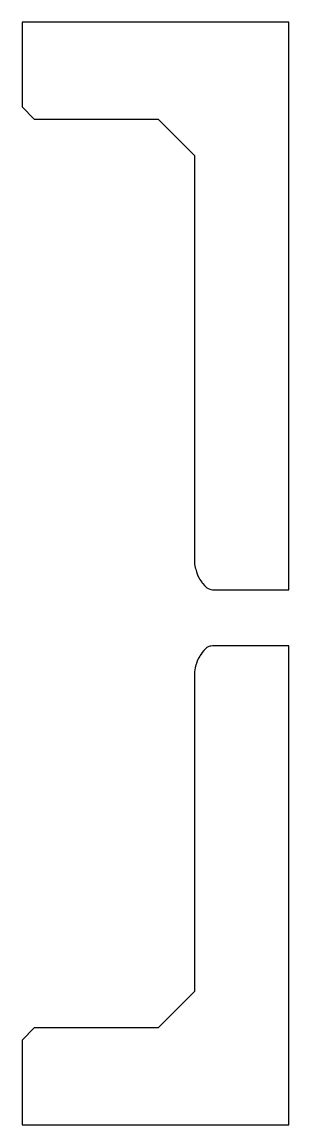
# Model space of a CAD drawing. Header units: metres. Extents: x 0 to 47.5, y 0 to 45.5.
# Drawn here: x 0 to 11, y 0 to 45.5 of the extents above.
import ezdxf

# ---------------------------------------------------------------- set-up
doc = ezdxf.new("R2010")
doc.units = ezdxf.units.M

msp = doc.modelspace()

# ---------------------------------------------------------------- linework, layer by layer
for p, q in [((11, 45.5), (0, 45.5)), ((0, 45.5), (0, 42)), ((11, 22.0813), (11, 45.5)), ((0, 42), (0.5, 41.5)), ((0.5, 41.5), (5.60409, 41.5)), ((5.60409, 41.5), (7.10409, 40)), ((7.10409, 40), (7.10409, 23.2957)), ((7.10409, 23.2957), (7.10982, 23.1963)), ((7.10982, 23.1963), (7.11332, 23.1355)), ((7.11332, 23.1355), (7.1379, 22.9957)), ((7.1379, 22.9957), (7.14079, 22.9793)), ((7.14079, 22.9793), (7.15801, 22.9226)), ((7.15801, 22.9226), (7.18583, 22.8124)), ((7.18583, 22.8124), (7.20059, 22.7729)), ((7.20059, 22.7729), (7.24732, 22.6478)), ((7.24732, 22.6478), (7.29328, 22.5595)), ((7.29328, 22.5595), (7.32376, 22.501)), ((7.32376, 22.501), (7.40552, 22.3864)), ((7.40552, 22.3864), (7.41325, 22.3756)), ((7.41325, 22.3756), (7.44818, 22.3405)), ((7.44818, 22.3405), (7.51359, 22.2552)), ((7.51359, 22.2552), (7.53676, 22.2348)), ((7.53676, 22.2348), (7.62232, 22.1594)), ((7.62232, 22.1594), (7.67026, 22.1349)), ((7.67026, 22.1349), (7.73676, 22.101)), ((7.73676, 22.101), (7.79665, 22.091)), ((7.79665, 22.091), (7.85409, 22.0813)), ((7.85409, 22.0813), (11, 22.0813)), ((7.49159, 19.5711), (7.41325, 19.4721)), ((7.51359, 19.5989), (7.49159, 19.5711)), ((7.57992, 19.6556), (7.51359, 19.5989)), ((7.62232, 19.6918), (7.57992, 19.6556)), ((7.67691, 19.7188), (7.62232, 19.6918)), ((7.73676, 19.7485), (7.67691, 19.7188)), ((7.78326, 19.756), (7.73676, 19.7485)), ((7.85409, 19.7675), (7.78326, 19.756)), ((11, 19.7675), (7.85409, 19.7675)), ((11, 0), (11, 19.7675)), ((7.22147, 19.1346), (7.18583, 19.0413)), ((7.24732, 19.2023), (7.22147, 19.1346)), ((7.27584, 19.2559), (7.24732, 19.2023)), ((7.32376, 19.346), (7.27584, 19.2559)), ((7.33908, 19.367), (7.32376, 19.346)), ((7.40438, 19.4565), (7.33908, 19.367)), ((7.41124, 19.4686), (7.40438, 19.4565)), ((7.41325, 19.4721), (7.41124, 19.4686)), ((7.11321, 18.6966), (7.10409, 18.5269)), ((7.11332, 18.6986), (7.11321, 18.6966)), ((7.13962, 18.8588), (7.11332, 18.6986)), ((7.14055, 18.8651), (7.13962, 18.8588)), ((7.14079, 18.8667), (7.14055, 18.8651)), ((7.17622, 19.004), (7.14079, 18.8667)), ((7.18583, 19.0413), (7.17622, 19.004)), ((7.10409, 18.5269), (7.10409, 5.5)), ((7.10409, 5.5), (5.60409, 4)), ((0.5, 4), (0, 3.5)), ((5.60409, 4), (0.5, 4)), ((0, 3.5), (0, 0)), ((0, 0), (11, 0))]:
    msp.add_line(p, q)

doc.saveas('drawing.dxf')
